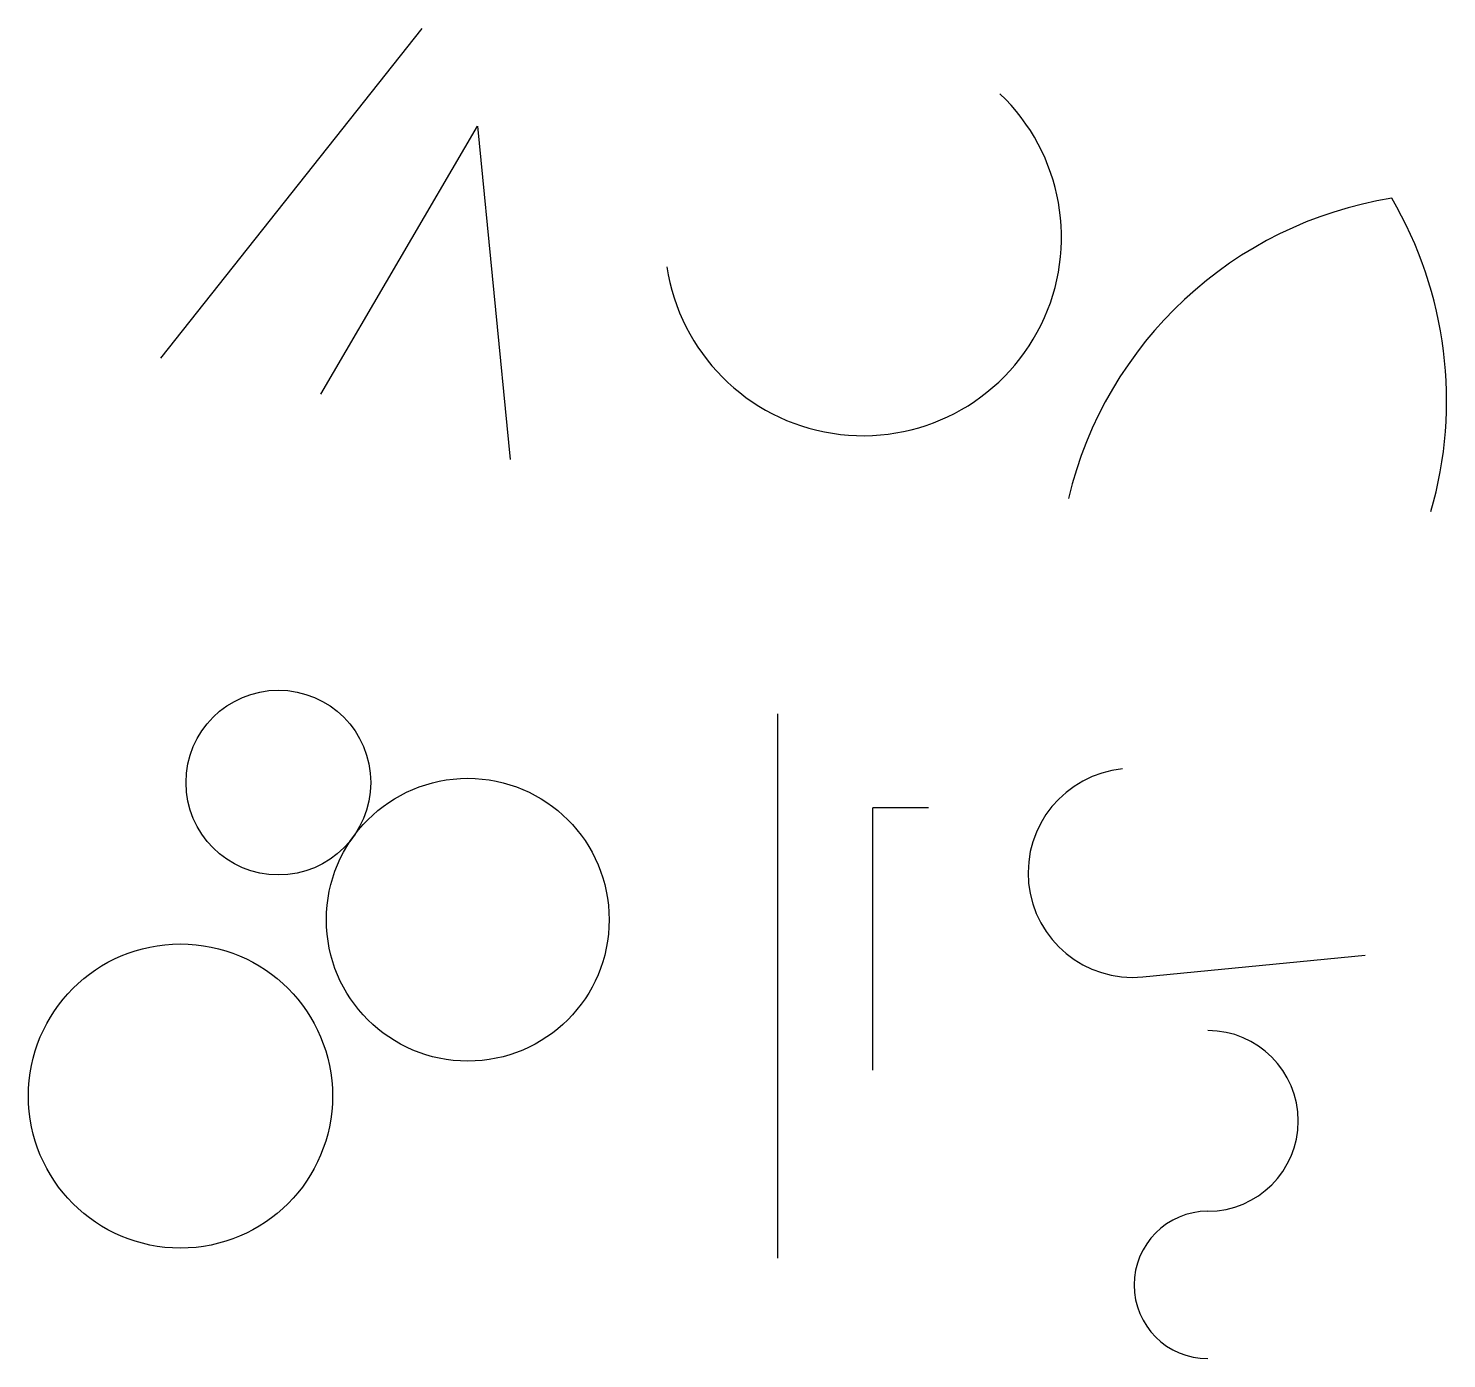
# Model space of a CAD drawing. Extents: x -41.5 to 56.2, y -50.6 to 41.
import ezdxf

# ---------------------------------------------------------------- set-up
doc = ezdxf.new("R2010")
doc.units = 0
doc.layers.add('MODELSKETCH_VISIBLE', color=7, linetype='CONTINUOUS')

msp = doc.modelspace()

# ---------------------------------------------------------------- linework, layer by layer
at = {"layer": 'MODELSKETCH_VISIBLE'}
for p, q in [((-32.369, 18.335), (-14.376, 41.05)), ((-21.348, 15.861), (-10.553, 34.303)), ((-10.553, 34.303), (-8.304, 11.363)), ((10.129, -14.152), (10.129, -6.177)), ((16.667, -30.702), (16.667, -12.638)), ((20.515, -12.638), (16.667, -12.638)), ((10.129, -43.672), (10.129, -14.152)), ((35.265, -24.289), (50.592, -22.802))]:
    msp.add_line(p, q, dxfattribs=at)
for centre, radius in [((-24.272, -10.903), 6.365), ((-11.228, -20.349), 9.74), ((-31.019, -32.493), 10.477)]:
    msp.add_circle(centre, radius, dxfattribs=at)
for centre, radius, start, end in [((16.005, 26.658), 13.665, 188.52705, 46.38643), ((56.786, 2.331), 27.374, 99.17823, 166.62396), ((28.628, 15.417), 27.573, 343.8864, 30.36364), ((34.57, -17.127), 7.195, 95.54119, 275.54119), ((39.754, -34.207), 6.221, 270, 90), ((39.754, -45.505), 5.077, 90, 270)]:
    msp.add_arc(centre, radius, start, end, dxfattribs=at)

doc.saveas('drawing.dxf')
